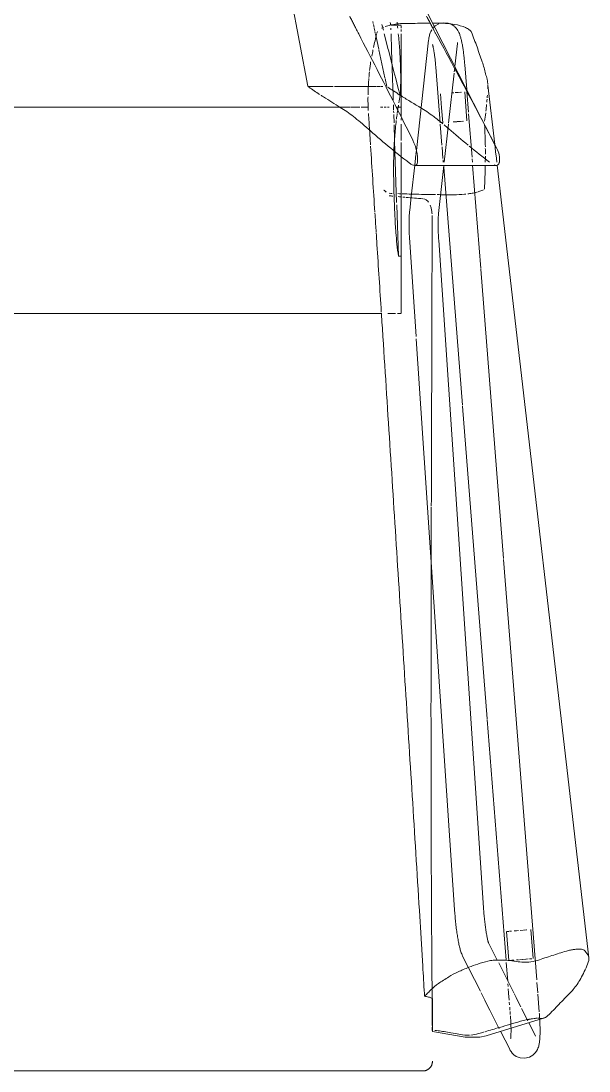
# Model space of a CAD drawing. Header units: inches. Extents: x 1076 to 2563, y 349 to 2134.
# Drawn here: x 2313.91 to 2328.58, y 844.18 to 871.27 of the extents above; entities that cross this region are included whole.
import ezdxf

# ---------------------------------------------------------------- set-up
doc = ezdxf.new("R2010")
doc.units = ezdxf.units.IN
doc.header["$MEASUREMENT"] = 0
doc.layers.add('I-FURN', color=30, linetype='Continuous', lineweight=9)

# ---------------------------------------------------------------- blocks, each defined once
blk = doc.blocks.new('HighTower_SelectRecliner - HighTower_SelectRecliner-V57-Level XX  POWER _ SIGNAL')
at = {"layer": 'I-FURN'}
for p, q in [((10.375, 15.905), (-10.375, 15.905)), ((-12.384, 14.88), (-12.619, 15.346)), ((-12.01, 14.997), (-13.495, 14.541)), ((-13.288, 15.007), (-13.112, 14.658)), ((-10.625, 14.886), (-11.471, 15.032)), ((-12.654, 14.864), (-12.654, 14.841)), ((-12.109, 14.335), (-12.351, 14.816)), ((-10.625, 14.745), (-10.625, 14.082)), ((-13.382, 14.38), (-13.346, 13.919)), ((-13.09, 14.615), (-12.926, 14.289)), ((-12.629, 14.372), (-12.635, 14.449)), ((-12.907, 14.253), (-12.833, 14.105)), ((-12.826, 14.091), (-12.788, 14.017)), ((-12.62, 14.259), (-12.626, 14.333)), ((-12.61, 14.128), (-12.616, 14.199)), ((-11.981, 14.083), (-12.107, 14.332)), ((-13.343, 13.887), (-13.323, 13.622)), ((-12.786, 14.013), (-12.733, 13.907)), ((-12.723, 13.887), (-12.335, 13.119)), ((-12.592, 13.897), (-12.606, 14.079)), ((-12.583, 13.79), (-12.591, 13.887)), ((-11.883, 13.887), (-11.98, 14.08)), ((-11.404, 12.939), (-11.862, 13.847)), ((-10.625, 14.082), (-10.625, 14.047)), ((-13.317, 13.553), (-12.464, 2.708)), ((-12.573, 13.659), (-12.578, 13.722)), ((-12.53, 13.109), (-12.568, 13.589)), ((-13.165, 12.259), (-13.224, 13.007)), ((-13.224, 13.007), (-13.165, 12.259)), ((-13.131, 13.014), (-13.195, 13.009)), ((-13.1, 13.016), (-13.048, 13.021)), ((-13.047, 13.021), (-13.099, 13.016)), ((-12.953, 13.028), (-13.041, 13.021)), ((-13.029, 13.022), (-12.953, 13.028)), ((-12.876, 13.034), (-12.947, 13.028)), ((-12.945, 13.029), (-12.876, 13.034)), ((-12.85, 13.036), (-12.797, 13.04)), ((-12.797, 13.04), (-12.85, 13.036)), ((-12.676, 13.05), (-12.725, 13.046)), ((-12.606, 13.055), (-12.672, 13.05)), ((-12.652, 13.052), (-12.605, 13.055)), ((-12.598, 13.056), (-12.54, 12.308)), ((-12.54, 12.308), (-12.598, 13.056)), ((-12.036, 6.835), (-12.525, 13.05)), ((-12.298, 13.045), (-12.073, 12.601)), ((-12.297, -7.463), (-14.661, 12.986)), ((-13.065, 12.267), (-12.99, 12.273)), ((-12.991, 12.273), (-13.047, 12.268)), ((-12.98, 12.274), (-12.894, 12.28)), ((-12.894, 12.28), (-12.97, 12.274)), ((-12.845, 12.284), (-12.796, 12.288)), ((-12.734, 12.293), (-12.788, 12.289)), ((-12.788, 12.289), (-12.734, 12.293)), ((-12.666, 12.298), (-12.617, 12.302)), ((-12.596, 12.304), (-12.547, 12.308)), ((-12.546, 12.308), (-12.593, 12.304)), ((-11.963, 11.93), (-11.96, 11.892)), ((-11.96, 11.892), (-11.956, 11.854)), ((-11.956, 11.854), (-11.953, 11.816)), ((-11.945, 11.699), (-10.788, -5.522)), ((-10.206, -2.984), (-11.196, 11.75)), ((-11.4, -1.244), (-12.035, 6.82)), ((-12.462, 2.686), (-11.874, -4.781)), ((-10.915, -7.404), (-11.398, -1.27)), ((-10.039, -5.471), (-10.203, -3.041)), ((-9.818, -5.116), (-9.818, -3.63)), ((-9.818, -3.63), (-9.818, -5.116)), ((-9.726, -3.63), (-9.807, -3.63)), ((-9.594, -3.63), (-9.67, -3.63)), ((-9.469, -3.63), (-9.583, -3.63)), ((9.317, -3.63), (-9.317, -3.63)), ((-11.873, -4.79), (-11.663, -7.462)), ((-9.818, -5.116), (-9.746, -5.116)), ((-9.818, -7.683), (-9.818, -5.121)), ((-9.818, -5.121), (-9.818, -7.683)), ((-9.703, -6.438), (-9.746, -5.116)), ((-10.783, -6.21), (-10.921, -7.454)), ((-10.774, -6.086), (-10.773, -6.06)), ((-10.077, -6.647), (-10.037, -6.293)), ((-9.657, -7.811), (-9.701, -6.5)), ((-10.167, -7.461), (-10.077, -6.648)), ((-12.268, -7.717), (-12.288, -7.541)), ((-10.166, -7.454), (-12.271, -7.454)), ((-11.657, -7.541), (-11.651, -7.622)), ((-10.931, -7.541), (-11.039, -8.514)), ((-10.9, -7.599), (-10.905, -7.541)), ((-10.188, -7.644), (-10.167, -7.461)), ((-12.246, -7.903), (-12.266, -7.727)), ((-11.647, -7.663), (-11.559, -8.786)), ((-10.874, -7.932), (-10.897, -7.632)), ((-10.527, -10.684), (-10.21, -7.842)), ((-10.209, -7.838), (-10.199, -7.744)), ((-10.197, -7.727), (-10.188, -7.649)), ((-9.818, -8.045), (-9.818, -7.685)), ((-9.818, -7.685), (-9.818, -8.045)), ((-9.648, -8.103), (-9.657, -7.811)), ((-12.283, -7.902), (-8.29, -15.686)), ((-12.236, -7.993), (-12.246, -7.907)), ((-12.059, -9.522), (-12.236, -7.993)), ((-10.828, -8.514), (-10.871, -7.974)), ((-9.818, -8.514), (-9.818, -8.097)), ((-9.818, -8.097), (-9.818, -8.514)), ((-9.634, -8.503), (-9.648, -8.103)), ((-11.516, -8.602), (-11.458, -9.35)), ((-11.516, -8.602), (-11.458, -9.35)), ((-11.351, -8.589), (-11.43, -8.595)), ((-11.352, -8.589), (-11.4, -8.593)), ((-11.262, -8.582), (-11.346, -8.589)), ((-11.262, -8.582), (-11.325, -8.587)), ((-11.16, -8.574), (-11.252, -8.581)), ((-11.163, -8.574), (-11.244, -8.581)), ((-11.043, -8.544), (-11.186, -9.833)), ((-10.861, -8.936), (-10.891, -8.553)), ((-10.861, -8.936), (-10.891, -8.553)), ((-10.712, -9.989), (-10.825, -8.548)), ((-9.818, -8.664), (-9.818, -8.618)), ((-9.818, -8.618), (-9.818, -8.664)), ((-9.626, -8.767), (-9.633, -8.554)), ((-11.556, -8.828), (-11.514, -9.361)), ((-9.818, -9.099), (-9.818, -8.71)), ((-9.818, -8.71), (-9.818, -8.959)), ((-9.623, -8.858), (-9.624, -8.81)), ((-9.618, -9.012), (-9.622, -8.886)), ((-10.832, -9.301), (-10.86, -8.942)), ((-10.832, -9.301), (-10.86, -8.942)), ((-9.818, -8.959), (-9.818, -9.099)), ((-9.741, -8.959), (-9.818, -8.959)), ((-9.818, -9.103), (-9.818, -10.847)), ((-9.818, -10.847), (-9.818, -9.103)), ((-9.695, -8.959), (-9.741, -8.959)), ((-9.609, -9.264), (-9.614, -9.136)), ((-9.461, -8.959), (-9.506, -8.959)), ((-9.375, -8.959), (-9.43, -8.959)), ((-9.283, -8.959), (-9.341, -8.959)), ((-8.781, -8.959), (-8.973, -8.959)), ((-8.781, -8.959), (-8.963, -8.959)), ((-8.515, -8.959), (-8.754, -8.959)), ((-8.515, -8.959), (-8.754, -8.959)), ((-8.242, -8.959), (-8.499, -8.959)), ((-8.242, -8.959), (-8.499, -8.959)), ((8.23, -8.959), (-8.23, -8.959)), ((8.23, -8.959), (-8.23, -8.959)), ((-11.51, -9.409), (-11.46, -10.048)), ((-11.371, -9.343), (-11.29, -9.337)), ((-11.341, -9.341), (-11.291, -9.337)), ((-11.287, -9.336), (-11.209, -9.33)), ((-11.266, -9.335), (-11.209, -9.33)), ((-11.178, -9.328), (-11.12, -9.323)), ((-11.177, -9.328), (-11.12, -9.323)), ((-9.788, -9.264), (-9.734, -9.471)), ((-9.734, -9.472), (-9.677, -9.692)), ((-9.603, -9.471), (-9.609, -9.266)), ((-9.595, -9.692), (-9.602, -9.473)), ((-9.676, -9.697), (-9.632, -9.87)), ((-9.571, -10.43), (-9.595, -9.7)), ((-9.445, -9.489), (-9.401, -9.692)), ((-9.398, -9.708), (-9.242, -10.43)), ((-9.346, -9.489), (-9.296, -9.489)), ((-9.279, -9.489), (-9.192, -9.489)), ((-9.176, -9.489), (-8.098, -9.489)), ((-8.06, -9.489), (-7.41, -9.489)), ((-7.408, -9.498), (-6.712, -13.16)), ((-11.205, -10.003), (-11.272, -10.601)), ((-11.19, -9.866), (-11.199, -9.95)), ((-10.711, -10.007), (-10.712, -9.989)), ((-10.708, -10.036), (-10.711, -10.007)), ((-9.632, -9.87), (-9.488, -10.43)), ((-10.7, -10.119), (-10.703, -10.091)), ((-10.691, -10.2), (-10.695, -10.173)), ((-10.688, -10.226), (-10.691, -10.2)), ((-10.678, -10.302), (-10.682, -10.277)), ((-10.675, -10.326), (-10.678, -10.302)), ((-10.672, -10.349), (-10.675, -10.326)), ((-10.631, -10.553), (-10.634, -10.543)), ((-9.557, -10.847), (-9.571, -10.438)), ((-9.485, -10.441), (-9.381, -10.847)), ((-9.238, -10.45), (-9.153, -10.847)), ((-11.356, -10.747), (-11.362, -10.726)), ((-10.625, -10.573), (-10.626, -10.571)), ((-10.536, -10.748), (-10.532, -10.726)), ((-9.818, -10.909), (-9.818, -10.957)), ((-9.818, -10.957), (-9.818, -10.909)), ((-9.818, -10.991), (-9.818, -11.049)), ((-9.818, -11.049), (-9.818, -10.991)), ((-9.719, -11.07), (-9.818, -11.07)), ((-9.55, -11.07), (-9.715, -11.07)), ((-9.552, -10.991), (-9.554, -10.946)), ((-9.357, -10.938), (-9.343, -10.991)), ((-9.335, -11.025), (-9.319, -11.087)), ((-9.15, -10.861), (-9.139, -10.909)), ((-9.135, -10.928), (-9.121, -10.991)), ((-9.116, -11.014), (-9.101, -11.086)), ((-10.908, -11.133), (-11.032, -11.122)), ((-10.908, -11.133), (-10.855, -11.12)), ((-9.095, -11.113), (-9.084, -11.166))]:
    blk.add_line(p, q, dxfattribs=at)
at = {"layer": 'I-FURN', "flags": 128}
for points in [[(-10.625, 15.655), (-10.625, 15.665), (-10.624, 15.675), (-10.623, 15.685), (-10.622, 15.694), (-10.62, 15.704), (-10.618, 15.714), (-10.615, 15.724), (-10.612, 15.733), (-10.609, 15.743), (-10.605, 15.752), (-10.601, 15.761), (-10.597, 15.77), (-10.592, 15.779), (-10.587, 15.787), (-10.581, 15.796), (-10.576, 15.804), (-10.569, 15.812), (-10.563, 15.819), (-10.556, 15.827), (-10.549, 15.834), (-10.542, 15.841), (-10.534, 15.847), (-10.526, 15.854), (-10.518, 15.859), (-10.51, 15.865), (-10.502, 15.87), (-10.493, 15.875), (-10.484, 15.88), (-10.475, 15.884), (-10.466, 15.888), (-10.456, 15.891), (-10.447, 15.894), (-10.437, 15.897), (-10.427, 15.899), (-10.417, 15.901), (-10.408, 15.902), (-10.398, 15.904), (-10.388, 15.904), (-10.378, 15.905), (-10.375, 15.905)], [(-13.01, 15.578), (-13.131, 15.549), (-13.221, 15.496), (-13.277, 15.44), (-13.312, 15.393), (-13.335, 15.353), (-13.349, 15.319), (-13.36, 15.29), (-13.368, 15.263), (-13.374, 15.239), (-13.379, 15.216), (-13.383, 15.194), (-13.387, 15.172), (-13.39, 15.15), (-13.392, 15.128), (-13.395, 15.105), (-13.397, 15.082), (-13.398, 15.059), (-13.4, 15.036), (-13.401, 15.011), (-13.402, 14.986), (-13.403, 14.961), (-13.403, 14.935), (-13.404, 14.909), (-13.404, 14.882), (-13.404, 14.854), (-13.404, 14.826), (-13.404, 14.797), (-13.403, 14.768), (-13.402, 14.739), (-13.402, 14.709), (-13.401, 14.679), (-13.399, 14.648), (-13.398, 14.617), (-13.396, 14.586)], [(-13.01, 15.578), (-12.887, 15.568), (-12.79, 15.529), (-12.725, 15.484), (-12.683, 15.442), (-12.655, 15.406), (-12.635, 15.375), (-12.62, 15.348), (-12.619, 15.346)], [(-12.643, 15.069), (-12.644, 15.068), (-12.644, 15.064), (-12.645, 15.058), (-12.646, 15.049), (-12.647, 15.039), (-12.649, 15.027), (-12.65, 15.014), (-12.651, 14.999), (-12.651, 14.983), (-12.652, 14.966), (-12.653, 14.947), (-12.653, 14.928), (-12.654, 14.908), (-12.654, 14.886), (-12.654, 14.864)], [(-11.471, 15.032), (-11.847, 15.035), (-12.01, 14.997)], [(-11.347, 14.965), (-11.224, 14.942), (-11.102, 14.919)], [(-12.654, 14.841), (-12.654, 14.818), (-12.654, 14.794)], [(-12.654, 14.794), (-12.653, 14.769), (-12.652, 14.743), (-12.651, 14.717), (-12.65, 14.691), (-12.649, 14.664), (-12.648, 14.637), (-12.646, 14.609), (-12.645, 14.582), (-12.643, 14.554), (-12.641, 14.526), (-12.639, 14.498), (-12.638, 14.479)], [(-13.396, 14.586), (-13.395, 14.555), (-13.393, 14.524), (-13.391, 14.492), (-13.388, 14.46), (-13.386, 14.429), (-13.385, 14.42)], [(-14.633, 13.147), (-14.612, 13.195), (-14.591, 13.243)], [(-10.375, 13.2), (-10.332, 12.484), (-10.289, 11.768)], [(-11.404, 12.939), (-11.391, 12.912), (-11.38, 12.885), (-11.37, 12.86), (-11.361, 12.834), (-11.353, 12.809), (-11.345, 12.783), (-11.337, 12.756), (-11.33, 12.729), (-11.323, 12.701), (-11.316, 12.672), (-11.31, 12.643), (-11.303, 12.612), (-11.297, 12.581), (-11.291, 12.549), (-11.285, 12.516), (-11.279, 12.482), (-11.273, 12.447), (-11.268, 12.411), (-11.262, 12.375), (-11.257, 12.338), (-11.251, 12.301), (-11.246, 12.262), (-11.241, 12.223), (-11.237, 12.184), (-11.232, 12.144), (-11.227, 12.104), (-11.223, 12.063), (-11.219, 12.022), (-11.215, 11.981), (-11.211, 11.94), (-11.208, 11.898), (-11.204, 11.856), (-11.201, 11.815), (-11.198, 11.773), (-11.196, 11.75)], [(-12.075, 12.606), (-12.075, 12.604), (-12.073, 12.599), (-12.07, 12.591), (-12.067, 12.58), (-12.063, 12.567), (-12.059, 12.552), (-12.055, 12.535), (-12.05, 12.516), (-12.045, 12.495), (-12.041, 12.473), (-12.036, 12.449), (-12.031, 12.424), (-12.026, 12.398), (-12.021, 12.37), (-12.016, 12.341), (-12.011, 12.311), (-12.006, 12.28), (-12.002, 12.249), (-11.997, 12.216), (-11.992, 12.182), (-11.988, 12.148), (-11.983, 12.113), (-11.979, 12.077), (-11.975, 12.041), (-11.971, 12.004), (-11.967, 11.967), (-11.963, 11.93)], [(-11.953, 11.816), (-11.95, 11.778), (-11.947, 11.74), (-11.945, 11.702), (-11.945, 11.699)], [(-10.773, -6.06), (-10.773, -6.033), (-10.772, -6.005), (-10.772, -5.975), (-10.772, -5.944), (-10.772, -5.913), (-10.772, -5.88), (-10.773, -5.847), (-10.774, -5.813), (-10.775, -5.778), (-10.776, -5.742), (-10.777, -5.706), (-10.779, -5.67), (-10.781, -5.633), (-10.783, -5.595), (-10.785, -5.558), (-10.788, -5.522)], [(-10.037, -6.293), (-10.034, -6.265), (-10.032, -6.237), (-10.03, -6.208), (-10.028, -6.177), (-10.026, -6.146), (-10.025, -6.115), (-10.024, -6.082), (-10.023, -6.048), (-10.022, -6.014), (-10.022, -5.979), (-10.022, -5.943), (-10.022, -5.907), (-10.023, -5.869), (-10.023, -5.831), (-10.024, -5.793), (-10.025, -5.754), (-10.027, -5.714), (-10.028, -5.674), (-10.03, -5.634), (-10.032, -5.593), (-10.034, -5.552), (-10.037, -5.511), (-10.039, -5.471)], [(-10.783, -6.21), (-10.781, -6.194), (-10.779, -6.176), (-10.778, -6.156), (-10.777, -6.134), (-10.775, -6.111), (-10.774, -6.086)], [(-11.362, -10.726), (-11.367, -10.704), (-11.372, -10.681), (-11.378, -10.658), (-11.383, -10.634), (-11.388, -10.61), (-11.392, -10.585), (-11.397, -10.559), (-11.402, -10.533), (-11.406, -10.506), (-11.41, -10.479), (-11.415, -10.451), (-11.419, -10.423), (-11.423, -10.394), (-11.427, -10.365), (-11.431, -10.336), (-11.434, -10.306), (-11.438, -10.275), (-11.441, -10.244), (-11.445, -10.214), (-11.448, -10.182), (-11.451, -10.151), (-11.454, -10.12), (-11.456, -10.088), (-11.459, -10.056), (-11.46, -10.048)], [(-10.703, -10.091), (-10.706, -10.064), (-10.708, -10.036)], [(-10.695, -10.173), (-10.697, -10.146), (-10.7, -10.119)], [(-10.682, -10.277), (-10.685, -10.252), (-10.688, -10.226)], [(-10.634, -10.543), (-10.637, -10.532), (-10.64, -10.519), (-10.643, -10.504), (-10.647, -10.489), (-10.65, -10.472), (-10.654, -10.454), (-10.657, -10.435), (-10.661, -10.415), (-10.664, -10.394), (-10.668, -10.372), (-10.672, -10.349)], [(-10.626, -10.571), (-10.627, -10.568), (-10.629, -10.561), (-10.631, -10.553)], [(-11.194, -11.039), (-11.236, -10.997), (-11.264, -10.961), (-11.284, -10.93), (-11.299, -10.902), (-11.31, -10.878), (-11.32, -10.855), (-11.329, -10.833), (-11.336, -10.811), (-11.343, -10.79), (-11.35, -10.769), (-11.356, -10.747)], [(-11.275, -10.624), (-11.275, -10.623), (-11.274, -10.618), (-11.273, -10.612), (-11.272, -10.604), (-11.272, -10.601)], [(-10.569, -10.874), (-10.559, -10.844), (-10.551, -10.818), (-10.545, -10.794), (-10.54, -10.771), (-10.536, -10.748)], [(-10.532, -10.726), (-10.529, -10.704), (-10.527, -10.684)], [(-11.076, -11.105), (-11.129, -11.084), (-11.186, -11.044)], [(-10.788, -11.103), (-10.698, -11.05), (-10.653, -11.007)], [(-10.606, -10.947), (-10.584, -10.907), (-10.569, -10.874)]]:
    blk.add_lwpolyline(points, dxfattribs=at)
at = {"layer": 'I-FURN'}
for centre, major_axis, ratio, start_param, end_param in [((-20.215, 11.141), (9.972, 3.082), 0.082583, 6.061899, 6.066887), ((-12.343, 17.081), (-14.348, 2.052), 0.277704, 1.57322, 1.583763), ((17.477, 24.547), (32.349, 11.199), 0.214106, 3.219797, 3.228021)]:
    blk.add_ellipse(centre, major_axis=major_axis, ratio=ratio, start_param=start_param, end_param=end_param, dxfattribs=at)
for points in [[(-11.96, 14.897), (-11.913, 14.912), (-11.865, 14.926), (-11.817, 14.94)], [(-11.81, 14.942), (-11.747, 14.96), (-11.683, 14.972), (-11.617, 14.978)], [(-11.58, 14.98), (-11.502, 14.984), (-11.423, 14.979), (-11.347, 14.965)], [(-10.625, 14.859), (-10.625, 14.878), (-10.625, 14.887), (-10.625, 14.885)], [(-10.625, 14.885), (-10.625, 14.884), (-10.625, 14.86), (-10.625, 14.795), (-10.625, 14.752)], [(-10.624, 14.857), (-10.625, 14.858), (-10.625, 14.859), (-10.625, 14.859)], [(-10.619, 14.854), (-10.621, 14.855), (-10.623, 14.856), (-10.624, 14.857)], [(-10.621, 14.775), (-10.621, 14.801), (-10.62, 14.828), (-10.619, 14.854)], [(-10.621, 14.627), (-10.621, 14.663), (-10.621, 14.699), (-10.621, 14.735)], [(-10.618, 14.129), (-10.619, 14.295), (-10.62, 14.461), (-10.621, 14.627)], [(-14.213, 13.854), (-14.118, 13.953), (-13.927, 14.15), (-13.735, 14.348), (-13.639, 14.447)], [(-13.639, 14.447), (-13.597, 14.49), (-13.554, 14.52), (-13.51, 14.537)], [(-13.51, 14.537), (-13.505, 14.538), (-13.5, 14.54), (-13.495, 14.541)], [(-13.491, 14.543), (-13.453, 14.554), (-13.414, 14.555), (-13.374, 14.546)], [(-13.374, 14.546), (-13.367, 14.544), (-13.355, 14.543), (-13.338, 14.543)], [(-10.618, 14.037), (-10.618, 14.068), (-10.618, 14.099), (-10.618, 14.129)], [(-14.591, 13.243), (-14.532, 13.377), (-14.41, 13.613), (-14.28, 13.785), (-14.213, 13.854)], [(-10.625, 14.047), (-10.625, 14.04), (-10.616, 14.033), (-10.598, 14.024)], [(-10.616, 13.807), (-10.617, 13.884), (-10.617, 13.96), (-10.617, 14.037)], [(-10.598, 14.024), (-10.59, 14.02), (-10.579, 14.016), (-10.566, 14.012)], [(-10.43, 13.968), (-10.456, 13.943), (-10.509, 13.892), (-10.563, 13.833), (-10.591, 13.803)], [(-10.567, 14.012), (-10.554, 14.007), (-10.526, 13.998), (-10.476, 13.986), (-10.439, 13.978), (-10.42, 13.975)], [(-10.42, 13.975), (-10.42, 13.963), (-10.418, 13.94), (-10.417, 13.916), (-10.416, 13.905)], [(-10.416, 13.905), (-10.41, 13.787), (-10.396, 13.552), (-10.382, 13.318), (-10.375, 13.2)], [(-10.591, 13.803), (-10.645, 13.753), (-10.774, 13.648), (-10.949, 13.535), (-11.047, 13.476)], [(-11.047, 13.476), (-11.121, 13.432), (-11.282, 13.346), (-11.467, 13.267), (-11.566, 13.23)], [(-14.585, 12.841), (-14.627, 12.881), (-14.677, 12.971), (-14.659, 13.084), (-14.633, 13.147)], [(-13.339, 13.051), (-13.463, 13.01), (-13.712, 12.929), (-13.96, 12.85), (-14.083, 12.811)], [(-12.878, 13.092), (-12.955, 13.103), (-13.112, 13.107), (-13.266, 13.075), (-13.339, 13.051)], [(-12.059, 13.072), (-12.098, 13.062), (-12.186, 13.047), (-12.351, 13.04), (-12.535, 13.048), (-12.662, 13.061), (-12.727, 13.071)], [(-11.566, 13.23), (-11.639, 13.2), (-11.793, 13.145), (-11.967, 13.095), (-12.059, 13.072)], [(-10.607, -2.227), (-10.606, -1.919), (-10.605, -1.611), (-10.604, -1.303)], [(-10.608, -2.547), (-10.607, -2.441), (-10.607, -2.335), (-10.607, -2.229)], [(-10.609, -3.115), (-10.609, -2.926), (-10.608, -2.737), (-10.608, -2.547)], [(-10.617, -6.075), (-10.615, -5.091), (-10.612, -4.106), (-10.609, -3.121)], [(-9.305, -3.669), (-9.267, -4.25), (-9.23, -4.831), (-9.192, -5.412)], [(-9.746, -5.116), (-9.732, -5.217), (-9.707, -5.42), (-9.688, -5.623), (-9.68, -5.725)], [(-9.192, -5.42), (-9.185, -5.519), (-9.179, -5.618), (-9.172, -5.717)], [(-9.68, -5.725), (-9.675, -5.786), (-9.666, -5.931), (-9.657, -6.118), (-9.652, -6.223)], [(-9.172, -5.73), (-9.167, -5.801), (-9.163, -5.871), (-9.158, -5.941)], [(-10.615, -6.164), (-10.617, -6.135), (-10.617, -6.106), (-10.617, -6.075)], [(-9.138, -6.246), (-9.101, -6.815), (-9.065, -7.384), (-9.028, -7.953)], [(-11.167, -6.697), (-11.026, -6.697), (-10.886, -6.698), (-10.746, -6.699)], [(-9.942, -6.628), (-10.086, -6.615), (-10.231, -6.603), (-10.375, -6.591)], [(-9.857, -6.636), (-9.875, -6.634), (-9.893, -6.633), (-9.911, -6.631)], [(-9.736, -6.647), (-9.763, -6.645), (-9.79, -6.642), (-9.818, -6.64)], [(-9.817, -6.722), (-9.788, -6.723), (-9.759, -6.724), (-9.73, -6.725)], [(-9.511, -6.669), (-9.541, -6.666), (-9.57, -6.663), (-9.6, -6.66)], [(-9.589, -6.73), (-9.562, -6.731), (-9.535, -6.732), (-9.508, -6.734)], [(-9.373, -6.815), (-9.392, -6.8), (-9.412, -6.784), (-9.431, -6.763)], [(-11.989, -7.458), (-11.986, -7.25), (-11.979, -7.043), (-11.967, -6.837)], [(-9.426, -6.782), (-9.408, -6.793), (-9.39, -6.805), (-9.373, -6.817)], [(-12.283, -7.904), (-12.314, -7.844), (-12.357, -7.724), (-12.362, -7.602), (-12.355, -7.541)], [(-12.355, -7.541), (-12.353, -7.53), (-12.348, -7.509), (-12.339, -7.493), (-12.333, -7.486)], [(-12.333, -7.486), (-12.32, -7.468), (-12.304, -7.458), (-12.285, -7.455)], [(-12.285, -7.455), (-12.28, -7.454), (-12.276, -7.453), (-12.271, -7.453)], [(-12.265, -7.454), (-12.251, -7.455), (-12.235, -7.457), (-12.218, -7.465)], [(-12.101, -7.541), (-11.921, -7.678), (-11.744, -7.815), (-11.576, -7.953)], [(-11.991, -7.693), (-11.991, -7.642), (-11.991, -7.592), (-11.99, -7.541)], [(-10.238, -7.541), (-10.243, -7.637), (-10.235, -7.732), (-10.215, -7.827)], [(-10.1, -7.47), (-10.127, -7.458), (-10.174, -7.447), (-10.223, -7.47), (-10.236, -7.513), (-10.238, -7.541)], [(-10.031, -7.513), (-10.043, -7.504), (-10.066, -7.487), (-10.089, -7.475), (-10.1, -7.47)], [(-8.961, -8.397), (-9.129, -8.248), (-9.474, -7.952), (-9.842, -7.659), (-10.031, -7.513)], [(-11.99, -7.892), (-11.991, -7.842), (-11.992, -7.791), (-11.992, -7.741)], [(-10.215, -7.827), (-10.195, -7.921), (-10.162, -8.014), (-10.117, -8.107)], [(-10.715, -10.847), (-10.893, -10.519), (-11.247, -9.864), (-11.769, -8.884), (-12.112, -8.231), (-12.283, -7.904)], [(-11.971, -8.5), (-11.981, -8.31), (-11.989, -8.12), (-11.992, -7.931)], [(-11.551, -7.973), (-11.378, -8.114), (-11.209, -8.255), (-11.045, -8.397)], [(-10.117, -8.107), (-10.116, -8.107), (-10.116, -8.108), (-10.116, -8.109)], [(-10.116, -8.109), (-9.965, -8.411), (-9.66, -9.018), (-9.195, -9.93), (-8.879, -10.541), (-8.72, -10.847)], [(-9.026, -7.98), (-9.018, -8.108), (-9.01, -8.236), (-9.001, -8.363)], [(-9.001, -8.363), (-8.992, -8.507), (-8.983, -8.65), (-8.973, -8.794)], [(-12.001, -8.805), (-11.992, -8.734), (-11.982, -8.663), (-11.971, -8.591)], [(-11.045, -8.397), (-11.005, -8.432), (-10.965, -8.466), (-10.926, -8.499)], [(-9.695, -8.647), (-9.702, -8.696), (-9.708, -8.745), (-9.715, -8.794)], [(-9.668, -8.406), (-9.675, -8.473), (-9.683, -8.54), (-9.692, -8.608)], [(-8.245, -8.949), (-8.353, -8.884), (-8.58, -8.725), (-8.83, -8.515), (-8.961, -8.397)], [(-12.024, -9.025), (-12.019, -8.966), (-12.012, -8.907), (-12.004, -8.848)], [(-9.729, -8.888), (-9.736, -8.928), (-9.743, -8.968), (-9.75, -9.01)], [(-9.718, -8.813), (-9.72, -8.829), (-9.722, -8.845), (-9.724, -8.861)], [(-8.969, -8.87), (-8.967, -8.899), (-8.965, -8.929), (-8.963, -8.959)], [(-12.044, -9.263), (-12.042, -9.241), (-12.041, -9.22), (-12.039, -9.199)], [(-12.036, -9.16), (-12.034, -9.135), (-12.032, -9.11), (-12.03, -9.086)], [(-10.308, -8.949), (-10.219, -9.002), (-10.044, -9.106), (-9.874, -9.212), (-9.791, -9.264)], [(-9.759, -9.071), (-9.769, -9.133), (-9.778, -9.197), (-9.788, -9.264)], [(-8.963, -8.959), (-8.962, -8.99), (-8.962, -9.022), (-8.961, -9.053)], [(-8.961, -9.061), (-8.961, -9.116), (-8.96, -9.171), (-8.961, -9.225)], [(-12.056, -9.496), (-12.055, -9.474), (-12.054, -9.453), (-12.053, -9.431)], [(-9.788, -9.264), (-9.794, -9.331), (-9.804, -9.468), (-9.807, -9.616), (-9.806, -9.692)], [(-8.962, -9.272), (-8.964, -9.338), (-8.965, -9.404), (-8.969, -9.47)], [(-7.436, -9.471), (-7.526, -9.409), (-7.616, -9.347), (-7.71, -9.286)], [(-12.037, -9.665), (-12.045, -9.623), (-12.052, -9.58), (-12.057, -9.538)], [(-12.034, -9.677), (-12.035, -9.673), (-12.036, -9.669), (-12.037, -9.665)], [(-11.997, -9.817), (-12.012, -9.77), (-12.024, -9.724), (-12.034, -9.677)], [(-8.985, -9.722), (-8.989, -9.769), (-8.994, -9.816), (-8.999, -9.863)], [(-11.91, -10.126), (-11.926, -10.075), (-11.957, -9.972), (-11.985, -9.868), (-11.997, -9.817)], [(-9.002, -9.898), (-9.01, -9.974), (-9.019, -10.05), (-9.029, -10.126)], [(-11.635, -10.891), (-11.683, -10.764), (-11.777, -10.509), (-11.866, -10.254), (-11.91, -10.126)], [(-9.057, -10.271), (-9.068, -10.324), (-9.079, -10.377), (-9.09, -10.43)], [(-9.104, -10.493), (-9.129, -10.611), (-9.156, -10.729), (-9.184, -10.847)], [(-9.715, -11.102), (-9.772, -11.108), (-9.832, -11.112), (-9.894, -11.113)], [(-9.729, -10.991), (-9.727, -11.009), (-9.725, -11.027), (-9.723, -11.044)], [(-9.718, -11.087), (-9.716, -11.107), (-9.713, -11.127), (-9.711, -11.147)], [(-9.544, -11.075), (-9.597, -11.086), (-9.652, -11.097), (-9.712, -11.102)], [(-9.533, -11.137), (-9.537, -11.12), (-9.541, -11.103), (-9.546, -11.087)], [(-9.408, -11.036), (-9.448, -11.051), (-9.495, -11.063), (-9.544, -11.075)], [(-9.307, -10.992), (-9.323, -11), (-9.34, -11.009), (-9.358, -11.017)], [(-9.188, -10.862), (-9.191, -10.878), (-9.198, -10.894), (-9.208, -10.91)], [(-10.624, -11.121), (-10.689, -11.121), (-10.753, -11.121), (-10.818, -11.121)]]:
    blk.add_open_spline(points, degree=3, dxfattribs=at)
for points, knots in [([(-11.102, 14.919), (-11.042, 14.908), (-10.926, 14.888), (-10.783, 14.868), (-10.71, 14.861), (-10.685, 14.859)], [-1, -1, -1, -1, -0.7, -0.4, -0.2, -0.2, -0.2, -0.2]), ([(-12.899, 14.623), (-12.717, 14.676), (-12.412, 14.765), (-12.107, 14.855), (-11.983, 14.891)], [-1, -1, -1, -1, -0.5, -0.1588835, -0.1588835, -0.1588835, -0.1588835]), ([(-13.323, 14.544), (-13.318, 14.544), (-13.305, 14.545), (-13.281, 14.548), (-13.238, 14.553), (-13.191, 14.56), (-13.142, 14.569), (-13.101, 14.576), (-13.046, 14.588), (-12.975, 14.604), (-12.925, 14.616), (-12.899, 14.623)], [-0.7456087, -0.7456087, -0.7456087, -0.7456087, -0.7, -0.625, -0.55, -0.4, -0.35, -0.3, -0.2, -0.1, 0, 0, 0, 0]), ([(-10.596, 1.364), (-10.595, 1.844), (-10.591, 3.31), (-10.587, 5.762), (-10.588, 8.72), (-10.597, 11.395), (-10.61, 13.081), (-10.615, 13.783)], [0.3590811, 0.3590811, 0.3590811, 0.3590811, 0.4285714, 0.5714286, 0.7142857, 0.8571429, 0.9591545, 0.9591545, 0.9591545, 0.9591545]), ([(-14.083, 12.811), (-14.12, 12.801), (-14.173, 12.789), (-14.238, 12.777), (-14.284, 12.77), (-14.327, 12.765), (-14.38, 12.76), (-14.445, 12.759), (-14.508, 12.768), (-14.535, 12.783), (-14.544, 12.792)], [-1, -1, -1, -1, -0.85, -0.775, -0.7, -0.625, -0.55, -0.4, -0.2, 0, 0, 0, 0]), ([(-10.289, 11.768), (-10.227, 10.781), (-10.104, 8.807), (-9.916, 5.846), (-9.727, 2.885), (-9.537, -0.076), (-9.397, -2.248), (-9.32, -3.432), (-9.307, -3.63)], [0, 0, 0, 0, 0.1428571, 0.2857143, 0.4285714, 0.5714286, 0.7142857, 0.7428954, 0.7428954, 0.7428954, 0.7428954]), ([(-10.604, -1.303), (-10.603, -0.921), (-10.6, -0.042), (-10.598, 0.838), (-10.596, 1.334)], [0.2303235, 0.2303235, 0.2303235, 0.2303235, 0.2857143, 0.357647, 0.357647, 0.357647, 0.357647]), ([(-9.157, -5.949), (-9.156, -5.965), (-9.151, -6.056), (-9.145, -6.148), (-9.14, -6.223)], [0.85477729, 0.85477729, 0.85477729, 0.85477729, 0.85714286, 0.8679887, 0.8679887, 0.8679887, 0.8679887]), ([(-10.568, -6.425), (-10.58, -6.398), (-10.597, -6.341), (-10.608, -6.265), (-10.612, -6.22), (-10.614, -6.203)], [0.4285714, 0.4285714, 0.4285714, 0.4285714, 0.5714286, 0.7142857, 0.7937414, 0.7937414, 0.7937414, 0.7937414]), ([(-9.652, -6.223), (-9.636, -6.516), (-9.622, -7.053), (-9.62, -7.587), (-9.629, -7.83)], [0, 0, 0, 0, 0.3333333, 0.6096819, 0.6096819, 0.6096819, 0.6096819]), ([(-11.946, -6.826), (-11.918, -6.812), (-11.868, -6.791), (-11.808, -6.773), (-11.785, -6.767)], [0.0414609, 0.0414609, 0.0414609, 0.0414609, 0.2, 0.2974175, 0.2974175, 0.2974175, 0.2974175]), ([(-11.77, -6.763), (-11.749, -6.757), (-11.69, -6.743), (-11.613, -6.729), (-11.556, -6.721), (-11.542, -6.719)], [0.317586, 0.317586, 0.317586, 0.317586, 0.4, 0.55, 0.6, 0.6, 0.6, 0.6]), ([(-11.488, -6.713), (-11.476, -6.712), (-11.376, -6.701), (-11.273, -6.697), (-11.179, -6.697)], [0.6618998, 0.6618998, 0.6618998, 0.6618998, 0.7, 1, 1, 1, 1]), ([(-10.702, -6.701), (-10.581, -6.702), (-10.292, -6.707), (-10.006, -6.716), (-9.841, -6.722)], [0.283121, 0.283121, 0.283121, 0.283121, 0.5, 0.799272, 0.799272, 0.799272, 0.799272]), ([(-10.393, -6.588), (-10.417, -6.584), (-10.453, -6.57), (-10.489, -6.542), (-10.511, -6.52), (-10.52, -6.509), (-10.525, -6.503)], [0.0287933, 0.0287933, 0.0287933, 0.0287933, 0.1428571, 0.2142857, 0.25, 0.2857143, 0.2857143, 0.2857143, 0.2857143]), ([(-9.629, -7.83), (-9.63, -7.88), (-9.638, -8.068), (-9.657, -8.257), (-9.672, -8.396)], [0.6096819, 0.6096819, 0.6096819, 0.6096819, 0.6666667, 0.8237745, 0.8237745, 0.8237745, 0.8237745]), ([(-10.897, -8.523), (-10.815, -8.591), (-10.609, -8.755), (-10.418, -8.884), (-10.308, -8.949)], [-0.8139887, -0.8139887, -0.8139887, -0.8139887, -0.5, 0, 0, 0, 0]), ([(-7.744, -9.264), (-7.768, -9.249), (-7.93, -9.144), (-8.097, -9.039), (-8.245, -8.949)], [-0.5851822, -0.5851822, -0.5851822, -0.5851822, -0.5, 0, 0, 0, 0]), ([(-9.787, -9.267), (-9.73, -9.303), (-9.623, -9.371), (-9.52, -9.439), (-9.472, -9.471)], [-0.9896539, -0.9896539, -0.9896539, -0.9896539, -0.5, -0.0791313, -0.0791313, -0.0791313, -0.0791313]), ([(-9.806, -9.692), (-9.804, -9.938), (-9.79, -10.324), (-9.758, -10.708), (-9.744, -10.847)], [0, 0, 0, 0, 0.5, 0.7832211, 0.7832211, 0.7832211, 0.7832211]), ([(-8.97, -9.48), (-8.971, -9.5), (-8.974, -9.57), (-8.98, -9.641), (-8.985, -9.692)], [0.4490696, 0.4490696, 0.4490696, 0.4490696, 0.5, 0.6303674, 0.6303674, 0.6303674, 0.6303674]), ([(-10.818, -11.121), (-10.883, -11.121), (-11.008, -11.116), (-11.249, -11.086), (-11.449, -11.029), (-11.583, -10.954), (-11.622, -10.913), (-11.635, -10.891)], [0, 0, 0, 0, 0.166667, 0.333333, 0.666667, 0.833333, 1, 1, 1, 1]), ([(-10.475, -11.299), (-10.494, -11.263), (-10.532, -11.19), (-10.578, -11.103), (-10.613, -11.037), (-10.646, -10.975), (-10.683, -10.906), (-10.705, -10.864), (-10.715, -10.847)], [-1, -1, -1, -1, -0.8, -0.6, -0.5, -0.4, -0.2, 0, 0, 0, 0]), ([(-8.72, -10.847), (-8.711, -10.864), (-8.689, -10.906), (-8.654, -10.975), (-8.623, -11.037), (-8.59, -11.102), (-8.545, -11.19), (-8.509, -11.263), (-8.491, -11.299)], [-1, -1, -1, -1, -0.8, -0.6, -0.5, -0.4, -0.2, 0, 0, 0, 0]), ([(-9.894, -11.113), (-10.048, -11.116), (-10.273, -11.119), (-10.498, -11.12), (-10.569, -11.121)], [0, 0, 0, 0, 0.5, 0.7307403, 0.7307403, 0.7307403, 0.7307403])]:
    blk.add_open_spline(points, degree=3, knots=knots, dxfattribs=at)

msp = doc.modelspace()

# ---------------------------------------------------------------- block references
at = {"layer": 'I-FURN', "rotation": 180}
msp.add_blockref('HighTower_SelectRecliner - HighTower_SelectRecliner-V57-Level XX  POWER _ SIGNAL', (2313.912, 860.089), dxfattribs=at)

doc.saveas('drawing.dxf')
